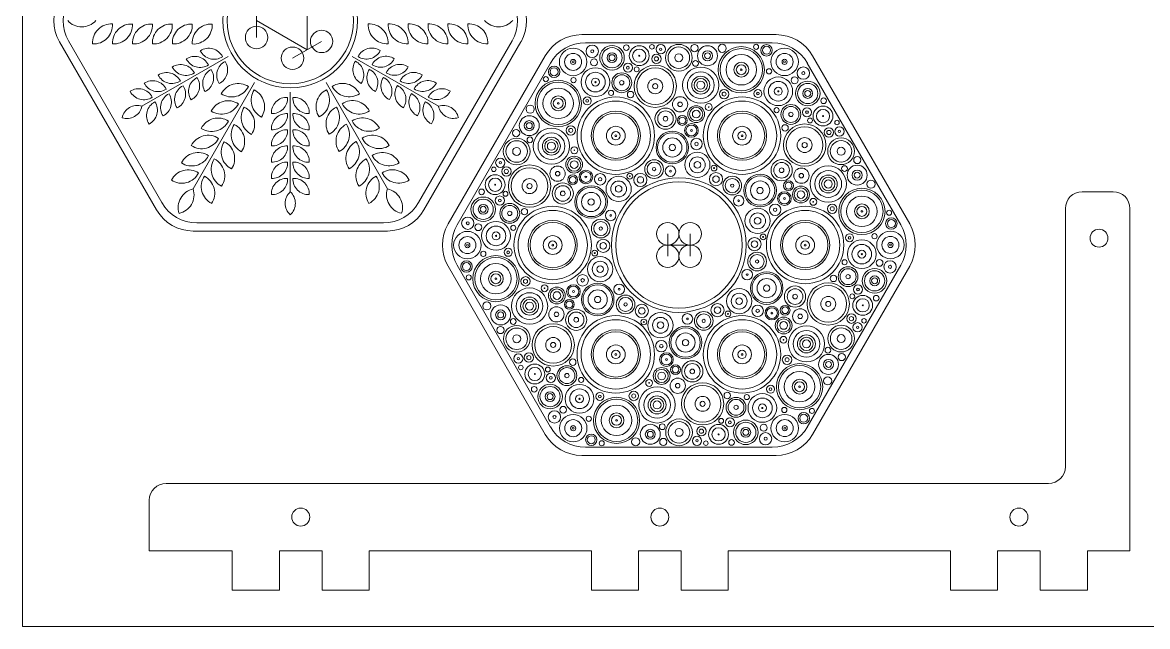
# Model space of a CAD drawing. Header units: millimetres. Extents: x -450 to 150, y -660 to -360.
# Drawn here: x -450 to -249.5, y -660 to -552.3 of the extents above; entities that cross this region are included whole.
import ezdxf

# ---------------------------------------------------------------- set-up
doc = ezdxf.new("R2010")
doc.units = ezdxf.units.MM
doc.layers.add('Cut', color=1, linetype='Continuous', lineweight=0, true_color=0xff0000)
doc.layers.add('Vector_Score', color=5, linetype='Continuous', lineweight=0, true_color=0x0000ff)

msp = doc.modelspace()

# ---------------------------------------------------------------- linework, layer by layer
at = {"layer": 'Cut'}
for p, q in [((-450, -360), (-450, -660)), ((-315.68, -554.5), (-350.32, -554.5)), ((-426.1, -585.75), (-443.42, -555.75)), ((-361.15, -555.75), (-378.47, -585.75)), ((-356.82, -558.25), (-374.14, -588.25)), ((-291.86, -588.25), (-309.18, -558.25)), ((-255.6, -582.5), (-261.12, -582.5)), ((-264.12, -631.5), (-264.12, -585.5)), ((-252.6, -646.5), (-252.6, -585.5)), ((-384.96, -589.5), (-419.6, -589.5)), ((-374.14, -595.75), (-356.82, -625.75)), ((-309.18, -625.75), (-291.86, -595.75)), ((-350.32, -629.5), (-315.68, -629.5)), ((-424.4, -634.5), (-267.12, -634.5)), ((-427.4, -637.5), (-427.4, -646.5)), ((-427.4, -646.5), (-412.6, -646.5)), ((-412.6, -646.5), (-412.6, -653.5)), ((-404.2, -646.5), (-396.6, -646.5)), ((-404.2, -653.5), (-404.2, -646.5)), ((-396.6, -646.5), (-396.6, -653.5)), ((-388.2, -646.5), (-380.6, -646.5)), ((-388.2, -653.5), (-388.2, -646.5)), ((-380.6, -646.5), (-356.2, -646.5)), ((-356.2, -646.5), (-348.6, -646.5)), ((-348.6, -646.5), (-348.6, -653.5)), ((-340.2, -646.5), (-332.6, -646.5)), ((-340.2, -653.5), (-340.2, -646.5)), ((-332.6, -646.5), (-332.6, -653.5)), ((-324.2, -653.5), (-324.2, -646.5)), ((-324.2, -646.5), (-284.6, -646.5)), ((-284.6, -646.5), (-284.6, -653.5)), ((-276.2, -646.5), (-268.6, -646.5)), ((-276.2, -653.5), (-276.2, -646.5)), ((-268.6, -646.5), (-268.6, -653.5)), ((-260.2, -646.5), (-252.6, -646.5)), ((-260.2, -653.5), (-260.2, -646.5)), ((-412.6, -653.5), (-404.2, -653.5)), ((-396.6, -653.5), (-388.2, -653.5)), ((-348.6, -653.5), (-340.2, -653.5)), ((-332.6, -653.5), (-324.2, -653.5)), ((-284.6, -653.5), (-276.2, -653.5)), ((-268.6, -653.5), (-260.2, -653.5)), ((-450, -660), (150, -660))]:
    msp.add_line(p, q, dxfattribs=at)
for centre, radius in [((-402.28, -552), 11.25), ((-333, -592), 11.25), ((-258.12, -590.78), 1.6), ((-400.4, -640.5), 1.6), ((-336.4, -640.5), 1.6), ((-272.4, -640.5), 1.6)]:
    msp.add_circle(centre, radius, dxfattribs=at)
for centre, radius, start, end in [((-436.92, -552), 7.5, 150, 210), ((-367.64, -552), 7.5, 330, 30), ((-350.32, -562), 7.5, 90, 150), ((-315.68, -562), 7.5, 30, 90), ((-261.12, -585.5), 3, 90, 180), ((-255.6, -585.5), 3, 0, 90), ((-419.6, -582), 7.5, 210, 270), ((-384.96, -582), 7.5, 270, 330), ((-367.64, -592), 7.5, 150, 210), ((-298.36, -592), 7.5, 330, 30), ((-350.32, -622), 7.5, 210, 270), ((-315.68, -622), 7.5, 270, 330), ((-267.12, -631.5), 3, 270, 0), ((-424.4, -637.5), 3, 90, 180)]:
    msp.add_arc(centre, radius, start, end, dxfattribs=at)
at = {"layer": 'Vector_Score'}
for p, q in [((-399.28, -557.2), (-399.28, -546.8)), ((-408.28, -549), (-408.28, -555)), ((-408.28, -552), (-399.28, -557.2)), ((-425.17, -584.44), (-441.82, -555.6)), ((-401.88, -558.7), (-396.68, -555.7)), ((-362.75, -555.6), (-379.39, -584.44)), ((-349.65, -555.96), (-316.35, -555.96)), ((-428.71, -567.27), (-413.32, -558.38)), ((-375.84, -567.25), (-391.24, -558.37)), ((-391.24, -558.37), (-391.24, -558.37)), ((-372.53, -588.4), (-355.89, -559.56)), ((-310.11, -559.56), (-293.47, -588.4)), ((-419.58, -582), (-408.65, -563.05)), ((-408.65, -563.05), (-408.65, -563.05)), ((-384.95, -581.99), (-395.9, -563.04)), ((-395.9, -563.04), (-395.9, -563.04)), ((-402.27, -582.52), (-402.28, -564.75)), ((-385.64, -588.04), (-418.93, -588.04)), ((-335, -590), (-335, -594)), ((-331, -590), (-331, -594)), ((-331, -592), (-335, -592)), ((-355.89, -624.44), (-372.53, -595.6)), ((-293.47, -595.6), (-310.11, -624.44)), ((-316.35, -628.04), (-349.65, -628.04))]:
    msp.add_line(p, q, dxfattribs=at)
for centre, radius in [((-402.28, -552), 12), ((-408.28, -555), 2), ((-396.68, -555.7), 2), ((-401.88, -558.7), 2), ((-351.86, -559.36), 2.45), ((-348.45, -557.47), 1.1), ((-348.45, -557.47), 0.274), ((-344.92, -558.61), 2.19), ((-344.92, -558.61), 1.8), ((-342.38, -556.81), 0.501), ((-340.07, -558.25), 1.77), ((-340.07, -558.25), 1.18), ((-337.81, -556.67), 0.403), ((-336.23, -557.1), 0.822), ((-336.23, -557.1), 0.209), ((-333.02, -558.61), 2.38), ((-333.02, -558.61), 1.92), ((-330.22, -556.89), 0.645), ((-327.9, -558.26), 1.78), ((-327.9, -558.26), 0.894), ((-325.28, -556.93), 0.726), ((-321.88, -560.75), 4.12), ((-321.88, -560.75), 3.77), ((-319.25, -556.67), 0.45), ((-317.38, -557.29), 1.02), ((-317.38, -557.29), 0.713), ((-314.16, -559.35), 2.45), ((-351.86, -559.36), 1.52), ((-351.86, -559.36), 0.461), ((-351.86, -559.36), 0.169), ((-348.12, -559.44), 0.609), ((-344.92, -558.61), 0.877), ((-344.92, -558.61), 0.53), ((-340.07, -558.25), 0.0766), ((-337.01, -558.81), 0.839), ((-337.01, -558.81), 0.375), ((-333.02, -558.61), 0.709), ((-330.04, -559.62), 0.514), ((-327.9, -558.26), 0.528), ((-321.88, -560.75), 2.72), ((-321.88, -560.75), 1.32), ((-314.16, -559.35), 1.52), ((-314.16, -559.35), 0.461), ((-314.16, -559.35), 0.169), ((-355.25, -561.12), 1.02), ((-355.25, -561.12), 0.713), ((-347.88, -562.96), 2.56), ((-347.88, -562.96), 1.75), ((-343.18, -563.07), 1.77), ((-342.09, -560.39), 0.814), ((-342.09, -560.39), 0.247), ((-337.22, -563.69), 3.77), ((-340.53, -560.67), 0.436), ((-337.22, -563.69), 3.27), ((-329.11, -563.5), 3.23), ((-329.11, -563.5), 2.38), ((-321.88, -560.75), 0.89), ((-321.88, -560.75), 0.15), ((-316.93, -561.03), 0.467), ((-310.82, -561.35), 1.1), ((-310.82, -561.35), 0.274), ((-354.51, -566.75), 4.12), ((-354.51, -566.75), 3.77), ((-356.72, -562.43), 0.45), ((-351.79, -562.6), 0.467), ((-347.88, -562.96), 0.707), ((-347.88, -562.96), 0.103), ((-343.18, -563.07), 1.42), ((-343.18, -563.07), 0.384), ((-337.22, -563.69), 1.33), ((-337.22, -563.69), 0.458), ((-329.11, -563.5), 1.6), ((-329.11, -563.5), 1.19), ((-329.11, -563.5), 0.722), ((-315.29, -564.59), 2.56), ((-315.29, -564.59), 1.75), ((-312.37, -562.63), 0.609), ((-310.04, -564.98), 2.19), ((-310.04, -564.98), 1.8), ((-354.51, -566.75), 2.72), ((-354.51, -566.75), 1.32), ((-345.1, -564.89), 0.453), ((-341.62, -565.18), 0.573), ((-324.94, -565.09), 0.837), ((-324.94, -565.09), 0.36), ((-318.91, -565), 0.714), ((-318.91, -565), 0.241), ((-315.29, -564.59), 0.707), ((-315.29, -564.59), 0.103), ((-310.04, -564.98), 0.877), ((-310.04, -564.98), 0.53), ((-359.51, -567.78), 0.726), ((-354.51, -566.75), 0.89), ((-354.51, -566.75), 0.15), ((-344.25, -572.51), 6.9), ((-344.25, -572.51), 6.18), ((-349.34, -566.3), 0.714), ((-349.34, -566.3), 0.241), ((-332.79, -566.92), 1.36), ((-332.79, -566.92), 0.404), ((-329.92, -568.66), 1.5), ((-321.75, -572.51), 6.9), ((-327.69, -567.41), 0.614), ((-321.75, -572.51), 6.18), ((-327.69, -567.41), 0.0555), ((-313.04, -568.72), 1.77), ((-313.04, -568.72), 1.42), ((-307.31, -569.01), 1.77), ((-307.21, -566.28), 0.501), ((-359.67, -570.72), 1.78), ((-344.25, -572.51), 4.38), ((-344.25, -572.51), 4.04), ((-335.39, -569.48), 1.89), ((-335.39, -569.48), 1.39), ((-335.39, -569.48), 0.416), ((-332.39, -569.79), 0.878), ((-332.39, -569.79), 0.597), ((-329.92, -568.66), 1.18), ((-329.92, -568.66), 0.685), ((-321.75, -572.51), 4.38), ((-321.75, -572.51), 4.04), ((-315.58, -567.96), 0.453), ((-313.04, -568.72), 0.384), ((-310.17, -568.33), 0.814), ((-310.17, -568.33), 0.247), ((-309.63, -569.81), 0.436), ((-307.31, -569.01), 1.18), ((-307.31, -569.01), 0.0766), ((-362.02, -572.04), 0.645), ((-359.67, -570.72), 0.894), ((-359.67, -570.72), 0.528), ((-355.73, -574.38), 3.23), ((-352.27, -571.56), 0.837), ((-352.27, -571.56), 0.36), ((-344.25, -572.51), 1.68), ((-330.78, -571.58), 1.22), ((-330.78, -571.58), 0.964), ((-330.78, -571.58), 0.161), ((-321.75, -572.51), 1.68), ((-314.08, -571.12), 0.573), ((-310.59, -574.19), 3.77), ((-310.59, -574.19), 3.27), ((-306.26, -571.93), 0.839), ((-304.81, -570.17), 0.403), ((-304.39, -571.76), 0.822), ((-361.92, -575.32), 2.38), ((-361.92, -575.32), 1.92), ((-359.56, -573.25), 0.514), ((-355.73, -574.38), 2.38), ((-355.73, -574.38), 1.6), ((-355.73, -574.38), 1.19), ((-344.25, -572.51), 0.75), ((-344.25, -572.51), 0.168), ((-334.18, -574.61), 2.9), ((-334.18, -574.61), 2.62), ((-334.18, -574.61), 1.71), ((-329.87, -573.99), 1.02), ((-321.75, -572.51), 0.75), ((-321.75, -572.51), 0.168), ((-310.59, -574.19), 1.33), ((-306.26, -571.93), 0.375), ((-304.1, -575.29), 2.38), ((-304.1, -575.29), 1.92), ((-304.39, -571.76), 0.209), ((-361.92, -575.32), 0.709), ((-355.73, -574.38), 0.722), ((-351.64, -575.11), 0.614), ((-351.64, -575.11), 0.0555), ((-334.18, -574.61), 0.562), ((-329.71, -577.7), 2.25), ((-329.87, -573.99), 0.306), ((-310.59, -574.19), 0.458), ((-304.1, -575.29), 0.709), ((-364.84, -577.34), 0.822), ((-364.84, -577.34), 0.209), ((-351.67, -577.66), 1.5), ((-351.67, -577.66), 1.18), ((-351.67, -577.66), 0.685), ((-337.42, -578.47), 1.67), ((-337.42, -578.47), 1.26), ((-329.71, -577.7), 1.41), ((-329.71, -577.7), 0.591), ((-314.69, -578.67), 1.89), ((-314.69, -578.67), 1.39), ((-301.2, -576.85), 0.645), ((-365.76, -581.25), 1.77), ((-366, -578.5), 0.403), ((-363.75, -578.88), 0.839), ((-363.75, -578.88), 0.375), ((-359.62, -581.5), 3.77), ((-359.62, -581.5), 3.27), ((-354.62, -579.28), 1.36), ((-354.62, -579.28), 0.404), ((-351.93, -580.37), 0.878), ((-349.58, -579.87), 1.22), ((-349.58, -579.87), 0.964), ((-347.03, -580.28), 1.02), ((-341.75, -579.72), 0.513), ((-339.87, -580.4), 1.18), ((-337.42, -578.47), 0.286), ((-334.51, -578.83), 0.942), ((-334.51, -578.83), 0.158), ((-326.39, -580.25), 1.18), ((-326.74, -578.28), 0.513), ((-326.74, -578.28), 0.0828), ((-318.53, -582.29), 2.9), ((-314.69, -578.67), 0.416), ((-311.17, -579.64), 1.36), ((-311.17, -579.64), 0.404), ((-306.38, -581.12), 3.23), ((-306.38, -581.12), 2.38), ((-303.48, -578.37), 0.514), ((-301.23, -579.54), 1.78), ((-301.23, -579.54), 0.894), ((-301.23, -579.54), 0.528), ((-365.76, -581.25), 1.18), ((-365.76, -581.25), 0.0766), ((-359.62, -581.5), 1.33), ((-359.62, -581.5), 0.458), ((-353.7, -582.81), 1.89), ((-353.7, -582.81), 1.39), ((-351.93, -580.37), 0.597), ((-348.65, -584.32), 2.9), ((-349.58, -579.87), 0.161), ((-347.03, -580.28), 0.306), ((-343.74, -582), 2.25), ((-343.74, -582), 1.41), ((-333, -592), 12), ((-343.74, -582), 0.591), ((-341.75, -579.72), 0.0828), ((-339.87, -580.4), 0.583), ((-326.39, -580.25), 0.583), ((-323.49, -581.41), 1.67), ((-323.49, -581.41), 1.26), ((-323.49, -581.41), 0.286), ((-318.53, -582.29), 2.62), ((-318.53, -582.29), 1.71), ((-313.47, -581.42), 0.878), ((-313.47, -581.42), 0.597), ((-311.25, -583), 1.5), ((-306.38, -581.12), 1.6), ((-306.38, -581.12), 1.19), ((-306.38, -581.12), 0.722), ((-298.77, -581.15), 0.726), ((-367.88, -585.63), 2.19), ((-368.17, -582.53), 0.501), ((-364.92, -584.07), 0.814), ((-363.9, -582.86), 0.436), ((-353.7, -582.81), 0.416), ((-348.65, -584.32), 2.62), ((-348.65, -584.32), 1.71), ((-322.35, -584.11), 0.942), ((-318.53, -582.29), 0.562), ((-314.2, -583.71), 1.22), ((-314.2, -583.71), 0.964), ((-311.25, -583), 1.18), ((-311.25, -583), 0.685), ((-300.38, -586), 4.12), ((-300.38, -586), 3.77), ((-300.38, -586), 2.72), ((-367.88, -585.63), 1.8), ((-367.88, -585.63), 0.877), ((-367.88, -585.63), 0.53), ((-364.92, -584.07), 0.247), ((-363.15, -586.36), 1.77), ((-363.15, -586.36), 1.42), ((-355.5, -592), 6.9), ((-360.54, -586.05), 0.573), ((-348.65, -584.32), 0.562), ((-322.35, -584.11), 0.158), ((-318.97, -587.7), 2.25), ((-310.5, -592), 6.9), ((-315.84, -585.71), 1.02), ((-315.84, -585.71), 0.306), ((-314.2, -583.71), 0.161), ((-309.05, -584.3), 0.614), ((-309.05, -584.3), 0.0555), ((-305.66, -585.53), 0.837), ((-305.66, -585.53), 0.36), ((-300.38, -586), 1.32), ((-300.38, -586), 0.89), ((-370.63, -588.11), 1.1), ((-363.15, -586.36), 0.384), ((-355.5, -592), 6.18), ((-346.93, -589.06), 1.67), ((-345.16, -586.72), 0.942), ((-345.16, -586.72), 0.158), ((-318.97, -587.7), 1.41), ((-318.97, -587.7), 0.591), ((-310.5, -592), 6.18), ((-300.38, -586), 0.15), ((-295.13, -588.17), 1.02), ((-295.53, -586.24), 0.45), ((-295.13, -588.17), 0.713), ((-370.63, -588.11), 0.274), ((-368.76, -588.82), 0.609), ((-365.6, -590.37), 2.56), ((-365.6, -590.37), 1.75), ((-362.53, -588.93), 0.453), ((-355.5, -592), 4.38), ((-355.5, -592), 4.04), ((-346.93, -589.06), 1.26), ((-346.93, -589.06), 0.286), ((-335, -590), 2), ((-331, -590), 2), ((-310.5, -592), 4.38), ((-310.5, -592), 4.04), ((-370.7, -592.01), 2.45), ((-370.7, -592.01), 1.52), ((-365.6, -590.37), 0.707), ((-365.6, -590.37), 0.103), ((-355.5, -592), 1.68), ((-355.5, -592), 0.75), ((-346.48, -592.15), 1.18), ((-319.52, -591.85), 1.18), ((-319.52, -591.85), 0.583), ((-317.99, -590.56), 0.513), ((-317.99, -590.56), 0.0828), ((-310.5, -592), 1.68), ((-310.5, -592), 0.75), ((-302.57, -590.7), 0.714), ((-300.4, -593.63), 2.56), ((-302.57, -590.7), 0.241), ((-298.14, -590.43), 0.467), ((-295.3, -591.99), 2.45), ((-295.3, -591.99), 1.52), ((-295.3, -591.99), 0.461), ((-370.7, -592.01), 0.461), ((-370.7, -592.01), 0.169), ((-367.86, -593.57), 0.467), ((-363.43, -593.3), 0.714), ((-363.43, -593.3), 0.241), ((-355.5, -592), 0.168), ((-348.01, -593.44), 0.513), ((-348.01, -593.44), 0.0828), ((-346.48, -592.15), 0.583), ((-335, -594), 2), ((-331, -594), 2), ((-319.07, -594.94), 1.67), ((-310.5, -592), 0.168), ((-300.4, -593.63), 1.75), ((-300.4, -593.63), 0.707), ((-300.4, -593.63), 0.103), ((-295.3, -591.99), 0.169), ((-370.87, -595.83), 1.02), ((-370.87, -595.83), 0.713), ((-365.62, -598), 4.12), ((-365.62, -598), 3.77), ((-365.62, -598), 2.72), ((-347.03, -596.3), 2.25), ((-347.03, -596.3), 1.41), ((-319.07, -594.94), 1.26), ((-319.07, -594.94), 0.286), ((-303.47, -595.07), 0.453), ((-297.24, -595.18), 0.609), ((-295.37, -595.89), 1.1), ((-370.47, -597.76), 0.45), ((-365.62, -598), 1.32), ((-365.62, -598), 0.89), ((-350.16, -598.29), 1.02), ((-347.03, -596.3), 0.591), ((-320.84, -597.28), 0.942), ((-320.84, -597.28), 0.158), ((-317.35, -599.68), 2.9), ((-317.35, -599.68), 2.62), ((-305.46, -597.95), 0.573), ((-302.85, -597.64), 1.77), ((-302.85, -597.64), 1.42), ((-302.85, -597.64), 0.384), ((-298.12, -598.38), 2.19), ((-298.12, -598.38), 1.8), ((-298.12, -598.38), 0.877), ((-295.37, -595.89), 0.274), ((-365.62, -598), 0.15), ((-360.34, -598.47), 0.837), ((-360.34, -598.47), 0.36), ((-356.95, -599.7), 0.614), ((-354.75, -601), 1.5), ((-351.8, -600.29), 1.22), ((-351.8, -600.29), 0.964), ((-350.16, -598.29), 0.306), ((-347.47, -601.71), 2.9), ((-347.47, -601.71), 2.62), ((-343.65, -599.89), 0.942), ((-317.35, -599.68), 1.71), ((-317.35, -599.68), 0.562), ((-312.3, -601.19), 1.89), ((-306.38, -602.5), 3.77), ((-306.38, -602.5), 3.27), ((-301.08, -599.93), 0.814), ((-298.12, -598.38), 0.53), ((-359.62, -602.88), 3.23), ((-359.62, -602.88), 2.38), ((-359.62, -602.88), 1.6), ((-356.95, -599.7), 0.0555), ((-354.75, -601), 1.18), ((-354.75, -601), 0.685), ((-351.8, -600.29), 0.161), ((-347.47, -601.71), 1.71), ((-347.47, -601.71), 0.562), ((-342.51, -602.59), 1.67), ((-343.65, -599.89), 0.158), ((-342.51, -602.59), 1.26), ((-322.26, -602), 2.25), ((-322.26, -602), 1.41), ((-322.26, -602), 0.591), ((-312.3, -601.19), 1.39), ((-312.3, -601.19), 0.416), ((-306.38, -602.5), 1.33), ((-302.1, -601.14), 0.436), ((-300.24, -602.75), 1.77), ((-301.08, -599.93), 0.247), ((-297.83, -601.47), 0.501), ((-367.23, -602.85), 0.726), ((-364.77, -604.46), 1.78), ((-364.77, -604.46), 0.894), ((-359.62, -602.88), 1.19), ((-359.62, -602.88), 0.722), ((-354.83, -604.36), 1.36), ((-352.53, -602.58), 0.878), ((-351.31, -605.33), 1.89), ((-352.53, -602.58), 0.597), ((-342.51, -602.59), 0.286), ((-339.61, -603.75), 1.18), ((-339.61, -603.75), 0.583), ((-326.13, -603.6), 1.18), ((-326.13, -603.6), 0.583), ((-318.97, -603.72), 1.02), ((-318.97, -603.72), 0.306), ((-316.42, -604.13), 1.22), ((-316.42, -604.13), 0.964), ((-314.07, -603.63), 0.878), ((-314.07, -603.63), 0.597), ((-311.38, -604.72), 1.36), ((-306.38, -602.5), 0.458), ((-300.24, -602.75), 1.18), ((-300.24, -602.75), 0.0766), ((-364.77, -604.46), 0.528), ((-362.52, -605.63), 0.514), ((-354.83, -604.36), 0.404), ((-351.31, -605.33), 1.39), ((-351.31, -605.33), 0.416), ((-344.25, -611.49), 6.9), ((-344.25, -611.49), 6.18), ((-339.26, -605.72), 0.513), ((-336.29, -606.3), 2.25), ((-336.29, -606.3), 1.41), ((-331.49, -605.17), 0.942), ((-331.49, -605.17), 0.158), ((-328.58, -605.53), 1.67), ((-328.58, -605.53), 1.26), ((-328.58, -605.53), 0.286), ((-321.75, -611.49), 6.9), ((-321.75, -611.49), 6.18), ((-324.25, -604.28), 0.513), ((-324.25, -604.28), 0.0828), ((-316.42, -604.13), 0.161), ((-314.33, -606.34), 1.5), ((-314.33, -606.34), 1.18), ((-311.38, -604.72), 0.404), ((-302.25, -605.12), 0.839), ((-302.25, -605.12), 0.375), ((-300, -605.5), 0.403), ((-364.8, -607.15), 0.645), ((-361.9, -608.71), 2.38), ((-361.9, -608.71), 1.92), ((-355.41, -609.81), 3.77), ((-355.41, -609.81), 3.27), ((-344.25, -611.49), 4.38), ((-344.25, -611.49), 4.04), ((-339.26, -605.72), 0.0828), ((-336.29, -606.3), 0.591), ((-331.82, -609.39), 2.9), ((-331.82, -609.39), 2.62), ((-321.75, -611.49), 4.38), ((-321.75, -611.49), 4.04), ((-314.33, -606.34), 0.685), ((-310.27, -609.62), 3.23), ((-310.27, -609.62), 2.38), ((-304.08, -608.68), 2.38), ((-304.08, -608.68), 1.92), ((-301.16, -606.66), 0.822), ((-301.16, -606.66), 0.209), ((-361.9, -608.71), 0.709), ((-355.41, -609.81), 1.33), ((-355.41, -609.81), 0.458), ((-336.13, -610.01), 1.02), ((-331.82, -609.39), 1.71), ((-331.82, -609.39), 0.562), ((-314.36, -608.89), 0.614), ((-314.36, -608.89), 0.0555), ((-310.27, -609.62), 1.6), ((-310.27, -609.62), 1.19), ((-310.27, -609.62), 0.722), ((-304.08, -608.68), 0.709), ((-361.61, -612.24), 0.822), ((-359.74, -612.07), 0.839), ((-344.25, -611.49), 1.68), ((-344.25, -611.49), 0.75), ((-344.25, -611.49), 0.168), ((-336.13, -610.01), 0.306), ((-335.22, -612.42), 1.22), ((-335.22, -612.42), 0.964), ((-321.75, -611.49), 1.68), ((-321.75, -611.49), 0.75), ((-321.75, -611.49), 0.168), ((-306.33, -613.28), 1.78), ((-306.44, -610.75), 0.514), ((-303.98, -611.96), 0.645), ((-361.61, -612.24), 0.209), ((-361.19, -613.83), 0.403), ((-358.69, -614.99), 1.77), ((-359.74, -612.07), 0.375), ((-352.96, -615.28), 1.77), ((-351.92, -612.88), 0.573), ((-335.22, -612.42), 0.161), ((-333.61, -614.21), 0.878), ((-330.61, -614.52), 1.89), ((-330.61, -614.52), 1.39), ((-311.49, -617.25), 4.12), ((-311.49, -617.25), 3.77), ((-313.73, -612.44), 0.837), ((-313.73, -612.44), 0.36), ((-306.33, -613.28), 0.894), ((-306.33, -613.28), 0.528), ((-358.69, -614.99), 1.18), ((-358.69, -614.99), 0.0766), ((-356.37, -614.19), 0.436), ((-355.83, -615.67), 0.814), ((-355.83, -615.67), 0.247), ((-352.96, -615.28), 1.42), ((-352.96, -615.28), 0.384), ((-350.42, -616.04), 0.453), ((-336.08, -615.34), 1.5), ((-336.08, -615.34), 1.18), ((-336.08, -615.34), 0.685), ((-333.61, -614.21), 0.597), ((-330.61, -614.52), 0.416), ((-311.49, -617.25), 2.72), ((-306.49, -616.22), 0.726), ((-358.79, -617.72), 0.501), ((-355.96, -619.02), 2.19), ((-355.96, -619.02), 1.8), ((-350.71, -619.41), 2.56), ((-336.89, -620.5), 3.23), ((-338.31, -616.59), 0.614), ((-338.31, -616.59), 0.0555), ((-333.21, -617.08), 1.36), ((-333.21, -617.08), 0.404), ((-328.78, -620.31), 3.77), ((-328.78, -620.31), 3.27), ((-316.66, -617.7), 0.714), ((-316.66, -617.7), 0.241), ((-311.49, -617.25), 1.32), ((-311.49, -617.25), 0.89), ((-311.49, -617.25), 0.15), ((-355.96, -619.02), 0.877), ((-355.96, -619.02), 0.53), ((-350.71, -619.41), 1.75), ((-350.71, -619.41), 0.707), ((-350.71, -619.41), 0.103), ((-344.12, -623.25), 4.12), ((-344.12, -623.25), 3.77), ((-347.09, -619), 0.714), ((-347.09, -619), 0.241), ((-341.06, -618.91), 0.837), ((-341.06, -618.91), 0.36), ((-336.89, -620.5), 2.38), ((-336.89, -620.5), 1.6), ((-336.89, -620.5), 1.19), ((-328.78, -620.31), 1.33), ((-324.38, -618.82), 0.573), ((-322.82, -620.93), 1.77), ((-322.82, -620.93), 1.42), ((-320.9, -619.11), 0.453), ((-318.12, -621.04), 2.56), ((-318.12, -621.04), 1.75), ((-355.18, -622.65), 1.1), ((-353.63, -621.37), 0.609), ((-344.12, -623.25), 2.72), ((-336.89, -620.5), 0.722), ((-328.78, -620.31), 0.458), ((-322.82, -620.93), 0.384), ((-318.12, -621.04), 0.707), ((-318.12, -621.04), 0.103), ((-314.21, -621.4), 0.467), ((-309.28, -621.57), 0.45), ((-355.18, -622.65), 0.274), ((-351.84, -624.65), 2.45), ((-351.84, -624.65), 1.52), ((-349.07, -622.97), 0.467), ((-344.12, -623.25), 1.32), ((-344.12, -623.25), 0.89), ((-344.12, -623.25), 0.15), ((-332.98, -625.39), 2.38), ((-332.98, -625.39), 1.92), ((-325.47, -623.33), 0.436), ((-323.91, -623.61), 0.814), ((-323.91, -623.61), 0.247), ((-321.08, -625.39), 2.19), ((-321.08, -625.39), 1.8), ((-314.14, -624.64), 2.45), ((-314.14, -624.64), 1.52), ((-310.75, -622.88), 1.02), ((-310.75, -622.88), 0.713), ((-351.84, -624.65), 0.461), ((-351.84, -624.65), 0.169), ((-338.1, -625.74), 1.78), ((-338.1, -625.74), 0.894), ((-338.1, -625.74), 0.528), ((-335.96, -624.38), 0.514), ((-332.98, -625.39), 0.709), ((-328.99, -625.19), 0.839), ((-328.99, -625.19), 0.375), ((-325.93, -625.75), 1.77), ((-325.93, -625.75), 1.18), ((-321.08, -625.39), 0.877), ((-321.08, -625.39), 0.53), ((-317.55, -626.53), 1.1), ((-317.88, -624.56), 0.609), ((-314.14, -624.64), 0.461), ((-314.14, -624.64), 0.169), ((-348.62, -626.71), 1.02), ((-348.62, -626.71), 0.713), ((-346.75, -627.33), 0.45), ((-340.72, -627.07), 0.726), ((-335.78, -627.11), 0.645), ((-329.77, -626.9), 0.822), ((-329.77, -626.9), 0.209), ((-328.19, -627.33), 0.403), ((-325.93, -625.75), 0.0766), ((-323.62, -627.19), 0.501), ((-317.55, -626.53), 0.274)]:
    msp.add_circle(centre, radius, dxfattribs=at)
for centre, radius, start, end in [((-435.57, -552), 7.21, 150, 210), ((-368.99, -552), 7.21, 330, 30), ((-439.43, -549.75), 3.37, 221.7584, 318.1378), ((-434.15, -555.96), 3.37, 86.7584, 183.1378), ((-437.32, -552.78), 3.37, 266.7584, 3.1378), ((-430.59, -555.97), 3.37, 86.7584, 183.1378), ((-433.77, -552.78), 3.37, 266.7584, 3.1378), ((-427.03, -555.97), 3.37, 86.7584, 183.1378), ((-430.21, -552.79), 3.37, 266.7584, 3.1378), ((-426.66, -552.79), 3.37, 266.7584, 3.1378), ((-423.48, -555.97), 3.37, 86.7584, 183.1378), ((-419.92, -555.98), 3.37, 86.7584, 183.1378), ((-423.1, -552.79), 3.37, 266.7584, 3.1378), ((-419.55, -552.8), 3.37, 266.7584, 3.1378), ((-416.37, -555.98), 3.37, 86.7584, 183.1378), ((-388.2, -555.94), 3.37, 356.7782, 93.1575), ((-385.02, -552.76), 3.37, 176.7782, 273.1575), ((-381.46, -552.76), 3.37, 176.7782, 273.1575), ((-384.65, -555.94), 3.37, 356.7782, 93.1575), ((-377.91, -552.76), 3.37, 176.7782, 273.1575), ((-381.09, -555.94), 3.37, 356.7782, 93.1575), ((-374.35, -552.76), 3.37, 176.7782, 273.1575), ((-377.54, -555.94), 3.37, 356.7782, 93.1575), ((-373.98, -555.94), 3.37, 356.7782, 93.1575), ((-370.8, -552.77), 3.37, 176.7782, 273.1575), ((-367.24, -552.77), 3.37, 176.7782, 273.1575), ((-370.42, -555.95), 3.37, 356.7782, 93.1575), ((-365.13, -549.74), 3.37, 221.7782, 318.1575), ((-416.8, -559.67), 2.74, 26.7782, 123.1575), ((-415.86, -556.15), 2.74, 206.7782, 303.1575), ((-387.74, -559.64), 2.74, 56.7782, 153.1575), ((-388.68, -556.11), 2.74, 236.7782, 333.1575), ((-349.65, -563.17), 7.21, 90, 150), ((-316.35, -563.17), 7.21, 30, 90), ((-419.31, -561.12), 2.74, 26.7782, 123.1575), ((-418.36, -557.59), 2.74, 206.7782, 303.1575), ((-412.64, -561.72), 2.74, 116.7782, 213.1575), ((-416.17, -560.77), 2.74, 296.7782, 33.1575), ((-388.37, -560.74), 2.74, 146.7782, 243.1575), ((-391.9, -561.68), 2.74, 326.7782, 63.1575), ((-385.24, -561.09), 2.74, 56.7782, 153.1575), ((-386.18, -557.56), 2.74, 236.7782, 333.1575), ((-424.31, -564), 2.74, 26.7782, 123.1575), ((-421.81, -562.56), 2.74, 26.7782, 123.1575), ((-420.86, -559.03), 2.74, 206.7782, 303.1575), ((-415.15, -563.16), 2.74, 116.7782, 213.1575), ((-418.67, -562.21), 2.74, 296.7782, 33.1575), ((-385.87, -562.18), 2.74, 146.7782, 243.1575), ((-389.4, -563.13), 2.74, 326.7782, 63.1575), ((-382.74, -562.53), 2.74, 56.7782, 153.1575), ((-383.68, -559), 2.74, 236.7782, 333.1575), ((-380.24, -563.98), 2.74, 56.7782, 153.1575), ((-426.81, -565.44), 2.74, 26.7782, 123.1575), ((-425.86, -561.92), 2.74, 206.7782, 303.1575), ((-423.36, -560.47), 2.74, 206.7782, 303.1575), ((-417.65, -564.6), 2.74, 116.7782, 213.1575), ((-421.17, -563.66), 2.74, 296.7782, 33.1575), ((-411.57, -566.57), 3.37, 56.7913, 153.1707), ((-392.95, -566.55), 3.37, 26.7847, 123.1641), ((-383.38, -563.63), 2.74, 146.7782, 243.1575), ((-386.9, -564.57), 2.74, 326.7782, 63.1575), ((-381.18, -560.45), 2.74, 236.7782, 333.1575), ((-377.74, -565.42), 2.74, 56.7782, 153.1575), ((-378.68, -561.89), 2.74, 236.7782, 333.1575), ((-429.31, -566.89), 2.74, 26.7782, 123.1575), ((-428.36, -563.36), 2.74, 206.7782, 303.1575), ((-422.65, -567.49), 2.74, 116.7782, 213.1575), ((-426.18, -566.54), 2.74, 296.7782, 33.1575), ((-420.15, -566.05), 2.74, 116.7782, 213.1575), ((-423.68, -565.1), 2.74, 296.7782, 33.1575), ((-412.73, -562.23), 3.37, 236.7913, 333.1707), ((-405.87, -566.19), 3.37, 146.7913, 243.1707), ((-410.22, -567.35), 3.37, 326.7913, 63.1707), ((-394.31, -567.33), 3.37, 116.7847, 213.1641), ((-398.65, -566.16), 3.37, 296.7847, 33.1641), ((-391.79, -562.2), 3.37, 206.7847, 303.1641), ((-380.88, -565.08), 2.74, 146.7782, 243.1575), ((-384.4, -566.02), 2.74, 326.7782, 63.1575), ((-378.38, -566.52), 2.74, 146.7782, 243.1575), ((-381.9, -567.46), 2.74, 326.7782, 63.1575), ((-375.24, -566.87), 2.74, 56.7782, 153.1575), ((-376.19, -563.34), 2.74, 236.7782, 333.1575), ((-429.57, -569.87), 2.74, 71.7782, 168.1575), ((-431.39, -566.71), 2.74, 251.7782, 348.1575), ((-425.15, -568.93), 2.74, 116.7782, 213.1575), ((-428.68, -567.98), 2.74, 296.7782, 33.1575), ((-413.35, -569.65), 3.37, 56.7913, 153.1707), ((-414.51, -565.31), 3.37, 236.7913, 333.1707), ((-407.65, -569.27), 3.37, 146.7913, 243.1707), ((-411.99, -570.43), 3.37, 326.7913, 63.1707), ((-402.9, -568.41), 2.74, 86.7782, 183.1575), ((-405.48, -565.83), 2.74, 266.7782, 3.1575), ((-399.05, -565.83), 2.74, 176.7782, 273.1575), ((-401.63, -568.41), 2.74, 356.7782, 93.1575), ((-392.53, -570.41), 3.37, 116.7847, 213.1641), ((-396.87, -569.24), 3.37, 296.7847, 33.1641), ((-391.18, -569.63), 3.37, 26.7847, 123.1641), ((-390.01, -565.28), 3.37, 206.7847, 303.1641), ((-375.88, -567.97), 2.74, 146.7782, 243.1575), ((-379.4, -568.91), 2.74, 326.7782, 63.1575), ((-374.99, -569.85), 2.74, 11.7782, 108.1575), ((-373.16, -566.69), 2.74, 191.7782, 288.1575), ((-415.12, -572.73), 3.37, 56.7913, 153.1707), ((-402.9, -571.3), 2.74, 86.7782, 183.1575), ((-405.48, -568.72), 2.74, 266.7782, 3.1575), ((-399.05, -568.72), 2.74, 176.7782, 273.1575), ((-401.63, -571.3), 2.74, 356.7782, 93.1575), ((-389.4, -572.71), 3.37, 26.7847, 123.1641), ((-416.29, -568.38), 3.37, 236.7913, 333.1707), ((-409.43, -572.35), 3.37, 146.7913, 243.1707), ((-413.77, -573.51), 3.37, 326.7913, 63.1707), ((-402.9, -574.19), 2.74, 86.7782, 183.1575), ((-405.48, -571.6), 2.74, 266.7782, 3.1575), ((-399.05, -571.61), 2.74, 176.7782, 273.1575), ((-401.63, -574.19), 2.74, 356.7782, 93.1575), ((-390.75, -573.49), 3.37, 116.7847, 213.1641), ((-395.1, -572.32), 3.37, 296.7847, 33.1641), ((-388.24, -568.36), 3.37, 206.7847, 303.1641), ((-416.9, -575.81), 3.37, 56.7913, 153.1707), ((-418.07, -571.46), 3.37, 236.7913, 333.1707), ((-387.63, -575.79), 3.37, 26.7847, 123.1641), ((-386.46, -571.44), 3.37, 206.7847, 303.1641), ((-411.21, -575.43), 3.37, 146.7913, 243.1707), ((-415.55, -576.59), 3.37, 326.7913, 63.1707), ((-402.9, -577.08), 2.74, 86.7782, 183.1575), ((-405.48, -574.49), 2.74, 266.7782, 3.1575), ((-401.63, -577.08), 2.74, 356.7782, 93.1575), ((-399.05, -574.5), 2.74, 176.7782, 273.1575), ((-388.98, -576.57), 3.37, 116.7847, 213.1641), ((-393.32, -575.4), 3.37, 296.7847, 33.1641), ((-385.85, -578.87), 3.37, 26.7847, 123.1641), ((-418.68, -578.89), 3.37, 56.7913, 153.1707), ((-419.84, -574.54), 3.37, 236.7913, 333.1707), ((-412.99, -578.5), 3.37, 146.7913, 243.1707), ((-417.33, -579.67), 3.37, 326.7913, 63.1707), ((-402.9, -579.96), 2.74, 86.7782, 183.1575), ((-405.48, -577.38), 2.74, 266.7782, 3.1575), ((-401.64, -579.96), 2.74, 356.7782, 93.1575), ((-399.05, -577.38), 2.74, 176.7782, 273.1575), ((-387.2, -579.65), 3.37, 116.7847, 213.1641), ((-391.54, -578.48), 3.37, 296.7847, 33.1641), ((-384.68, -574.52), 3.37, 206.7847, 303.1641), ((-420.46, -581.96), 3.37, 56.7913, 153.1707), ((-421.62, -577.62), 3.37, 236.7913, 333.1707), ((-384.07, -581.95), 3.37, 26.7847, 123.1641), ((-382.91, -577.6), 3.37, 206.7847, 303.1641), ((-414.76, -581.58), 3.37, 146.7913, 243.1707), ((-419.11, -582.75), 3.37, 326.7913, 63.1707), ((-402.91, -582.85), 2.74, 86.7782, 183.1575), ((-405.49, -580.27), 2.74, 266.7782, 3.1575), ((-401.64, -582.85), 2.74, 356.7782, 93.1575), ((-399.05, -580.27), 2.74, 176.7782, 273.1575), ((-385.42, -582.73), 3.37, 116.7847, 213.1641), ((-389.77, -581.56), 3.37, 296.7847, 33.1641), ((-418.89, -585.31), 3.37, 101.7913, 198.1707), ((-422.79, -583.06), 3.37, 281.7913, 18.1707), ((-400.45, -584.57), 2.74, 131.7782, 228.1575), ((-404.1, -584.56), 2.74, 311.7782, 48.1575), ((-381.75, -583.04), 3.37, 161.7847, 258.1641), ((-385.64, -585.29), 3.37, 341.7847, 78.1641), ((-418.93, -580.83), 7.21, 210, 270), ((-385.64, -580.83), 7.21, 270, 330), ((-366.29, -592), 7.21, 150, 210), ((-299.71, -592), 7.21, 330, 30), ((-349.65, -620.83), 7.21, 210, 270), ((-316.35, -620.83), 7.21, 270, 330)]:
    msp.add_arc(centre, radius, start, end, dxfattribs=at)

doc.saveas('drawing.dxf')
